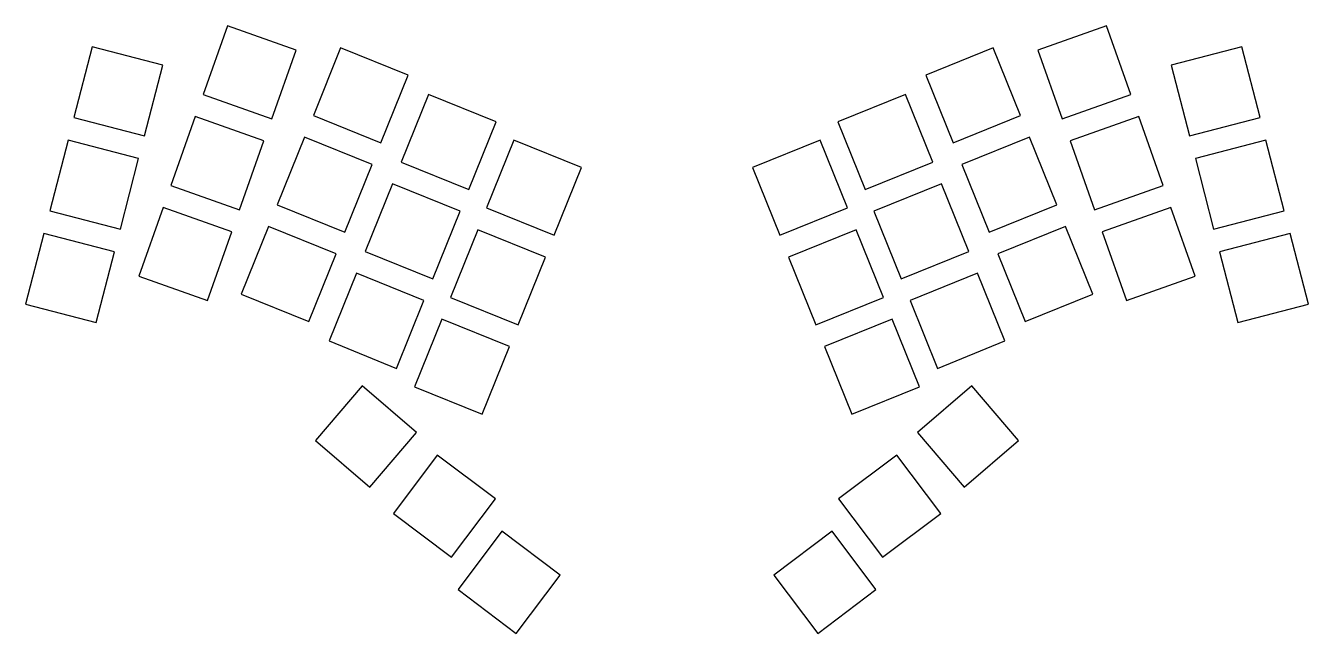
# Model space of a CAD drawing. Header units: millimetres. Extents: x 91 to 338, y -168 to -52.
import ezdxf

# ---------------------------------------------------------------- set-up
doc = ezdxf.new("R2010")
doc.units = ezdxf.units.MM

msp = doc.modelspace()

# ---------------------------------------------------------------- linework, layer by layer
for p, q in [((130.21, -51.59), (125.53, -64.79)), ((143.4, -56.26), (130.21, -51.59)), ((299.05, -51.59), (285.85, -56.26)), ((303.72, -64.79), (299.05, -51.59)), ((104.24, -55.65), (100.73, -69.2)), ((117.79, -59.15), (104.24, -55.65)), ((138.73, -69.46), (143.4, -56.26)), ((151.96, -55.83), (146.72, -68.81)), ((164.94, -61.08), (151.96, -55.83)), ((277.29, -55.83), (264.31, -61.08)), ((282.53, -68.81), (277.29, -55.83)), ((285.85, -56.26), (290.52, -69.46)), ((325.01, -55.65), (311.46, -59.15)), ((328.52, -69.2), (325.01, -55.65)), ((114.29, -72.71), (117.79, -59.15)), ((159.7, -74.06), (164.94, -61.08)), ((264.31, -61.08), (269.55, -74.06)), ((311.46, -59.15), (314.96, -72.71)), ((125.53, -64.79), (138.73, -69.46)), ((168.83, -64.8), (163.59, -77.78)), ((181.81, -70.05), (168.83, -64.8)), ((260.42, -64.8), (247.44, -70.05)), ((265.67, -77.78), (260.42, -64.8)), ((290.52, -69.46), (303.72, -64.79)), ((146.72, -68.81), (159.7, -74.06)), ((269.55, -74.06), (282.53, -68.81)), ((100.73, -69.2), (114.29, -72.71)), ((124.03, -69.03), (119.36, -82.23)), ((137.23, -73.7), (124.03, -69.03)), ((176.57, -83.03), (181.81, -70.05)), ((247.44, -70.05), (252.69, -83.03)), ((305.22, -69.03), (292.02, -73.7)), ((309.89, -82.23), (305.22, -69.03)), ((314.96, -72.71), (328.52, -69.2)), ((99.61, -73.56), (96.1, -87.11)), ((113.16, -77.06), (99.61, -73.56)), ((132.55, -86.9), (137.23, -73.7)), ((145.03, -72.99), (139.79, -85.97)), ((158.01, -78.23), (145.03, -72.99)), ((185.23, -73.59), (179.99, -86.57)), ((198.22, -78.83), (185.23, -73.59)), ((244.02, -73.59), (231.04, -78.83)), ((249.26, -86.57), (244.02, -73.59)), ((284.22, -72.99), (271.24, -78.23)), ((289.46, -85.97), (284.22, -72.99)), ((292.02, -73.7), (296.7, -86.9)), ((329.64, -73.56), (316.09, -77.06)), ((333.15, -87.11), (329.64, -73.56)), ((109.66, -90.62), (113.16, -77.06)), ((152.77, -91.21), (158.01, -78.23)), ((163.59, -77.78), (176.57, -83.03)), ((252.69, -83.03), (265.67, -77.78)), ((271.24, -78.23), (276.48, -91.21)), ((316.09, -77.06), (319.6, -90.62)), ((192.97, -91.81), (198.22, -78.83)), ((231.04, -78.83), (236.28, -91.81)), ((119.36, -82.23), (132.55, -86.9)), ((161.9, -81.96), (156.66, -94.94)), ((174.88, -87.2), (161.9, -81.96)), ((267.35, -81.96), (254.37, -87.2)), ((272.6, -94.94), (267.35, -81.96)), ((296.7, -86.9), (309.89, -82.23)), ((139.79, -85.97), (152.77, -91.21)), ((276.48, -91.21), (289.46, -85.97)), ((96.1, -87.11), (109.66, -90.62)), ((117.86, -86.47), (113.18, -99.66)), ((131.05, -91.14), (117.86, -86.47)), ((169.64, -100.18), (174.88, -87.2)), ((179.99, -86.57), (192.97, -91.81)), ((236.28, -91.81), (249.26, -86.57)), ((254.37, -87.2), (259.62, -100.18)), ((311.4, -86.47), (298.2, -91.14)), ((316.07, -99.66), (311.4, -86.47)), ((319.6, -90.62), (333.15, -87.11)), ((138.1, -90.14), (132.86, -103.12)), ((151.08, -95.38), (138.1, -90.14)), ((178.3, -90.74), (173.06, -103.72)), ((191.29, -95.99), (178.3, -90.74)), ((250.95, -90.74), (237.97, -95.99)), ((256.19, -103.72), (250.95, -90.74)), ((291.15, -90.14), (278.17, -95.38)), ((296.39, -103.12), (291.15, -90.14)), ((94.98, -91.47), (91.47, -105.02)), ((108.53, -94.98), (94.98, -91.47)), ((126.38, -104.34), (131.05, -91.14)), ((298.2, -91.14), (302.87, -104.34)), ((334.28, -91.47), (320.72, -94.98)), ((337.78, -105.02), (334.28, -91.47)), ((105.02, -108.53), (108.53, -94.98)), ((145.84, -108.36), (151.08, -95.38)), ((156.66, -94.94), (169.64, -100.18)), ((186.04, -108.97), (191.29, -95.99)), ((237.97, -95.99), (243.21, -108.97)), ((259.62, -100.18), (272.6, -94.94)), ((278.17, -95.38), (283.41, -108.36)), ((320.72, -94.98), (324.23, -108.53)), ((113.18, -99.66), (126.38, -104.34)), ((154.97, -99.11), (149.73, -112.09)), ((167.95, -104.35), (154.97, -99.11)), ((274.28, -99.11), (261.3, -104.35)), ((279.53, -112.09), (274.28, -99.11)), ((302.87, -104.34), (316.07, -99.66)), ((132.86, -103.12), (145.84, -108.36)), ((283.41, -108.36), (296.39, -103.12)), ((91.47, -105.02), (105.02, -108.53)), ((162.71, -117.34), (167.95, -104.35)), ((173.06, -103.72), (186.04, -108.97)), ((243.21, -108.97), (256.19, -103.72)), ((261.3, -104.35), (266.55, -117.34)), ((324.23, -108.53), (337.78, -105.02)), ((171.37, -107.89), (166.13, -120.88)), ((184.35, -113.14), (171.37, -107.89)), ((257.88, -107.89), (244.9, -113.14)), ((263.12, -120.88), (257.88, -107.89)), ((149.73, -112.09), (162.71, -117.34)), ((179.11, -126.12), (184.35, -113.14)), ((244.9, -113.14), (250.14, -126.12)), ((266.55, -117.34), (279.53, -112.09)), ((156.06, -120.67), (147.1, -131.17)), ((166.55, -129.64), (156.06, -120.67)), ((273.19, -120.67), (262.7, -129.64)), ((282.15, -131.17), (273.19, -120.67)), ((166.13, -120.88), (179.11, -126.12)), ((250.14, -126.12), (263.12, -120.88)), ((157.59, -140.13), (166.55, -129.64)), ((262.7, -129.64), (271.66, -140.13)), ((147.1, -131.17), (157.59, -140.13)), ((271.66, -140.13), (282.15, -131.17)), ((170.5, -133.98), (162.08, -145.17)), ((181.68, -142.41), (170.5, -133.98)), ((258.75, -133.98), (247.57, -142.41)), ((267.18, -145.17), (258.75, -133.98)), ((173.26, -153.59), (181.68, -142.41)), ((247.57, -142.41), (256, -153.59)), ((162.08, -145.17), (173.26, -153.59)), ((256, -153.59), (267.18, -145.17)), ((182.94, -148.58), (174.51, -159.76)), ((194.12, -157.01), (182.94, -148.58)), ((246.32, -148.58), (235.14, -157.01)), ((254.74, -159.76), (246.32, -148.58)), ((185.69, -168.19), (194.12, -157.01)), ((235.14, -157.01), (243.56, -168.19)), ((174.51, -159.76), (185.69, -168.19)), ((243.56, -168.19), (254.74, -159.76))]:
    msp.add_line(p, q)

doc.saveas('drawing.dxf')
